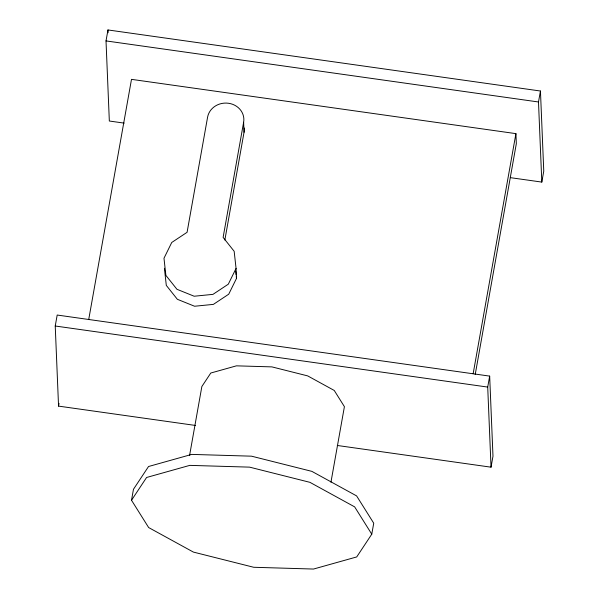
<?xml version="1.0" encoding="UTF-8"?>
<svg xmlns="http://www.w3.org/2000/svg" width="599" height="599" viewBox="0 0 599 599"><rect width="100%" height="100%" fill="white"/><g stroke="black" fill="none" stroke-linecap="round" stroke-linejoin="round"><path stroke-width="0.9" d="M195.611 425.47L58.552 406.115L55.235 326.006L57.19 315.037L489.668 376.112L492.984 456.213L491.03 467.183L337.304 445.476M124.15 123.117L109.332 121.02L106.016 40.912L107.97 29.95L540.448 91.018L543.765 171.127L541.81 182.089L510.326 177.648M58.552 406.115L59.039 403.374M88.727 319.447L131.495 79.353L515.919 133.637L516.331 143.655L475.209 374.54M131.518 500.247L133.465 489.278L148.53 466.516L191.74 454.401L251.528 456.176L311.869 471.368L356.6 495.897L373.731 523.204L371.777 534.173L356.719 556.935L313.509 569.05L253.721 567.275L193.38 552.083L148.649 527.554L131.518 500.247L146.575 477.485L189.786 465.371L249.573 467.138L309.915 482.33L354.645 506.866L371.777 534.173M236.066 268.419L228.309 284.188L212.974 294.364L194.166 296.228L176.93 289.272L165.886 275.375L163.984 258.244L171.748 242.475L187.083 232.3L207.591 117.164A18.262 16.637 -2.4 0 1 228.541 103.268A18.262 16.637 -2.4 0 1 243.628 122.256L223.12 237.391L234.164 251.295L236.066 268.419L236.478 278.438L228.721 294.199L213.386 304.382L194.578 306.239L177.349 299.29L166.297 285.386L164.403 268.255M224.85 240.034L244.04 132.267A18.262 16.637 -2.4 0 0 244.19 127.924M189.546 455.637L201.856 386.527L210.788 373.027L236.433 365.839L271.901 366.887L307.706 375.902L334.242 390.458L344.41 406.661L330.947 482.217M473.15 373.731L515.919 133.637M491.03 467.183L487.713 387.074L489.668 376.112M541.81 182.089L538.494 101.98L540.448 91.018M106.016 40.912L538.494 101.98M55.235 326.006L487.713 387.074M235.684 271.22L236.081 274.829M236.283 276.633L236.478 278.438M243.628 122.256L244.04 132.267M107.97 29.95L108.09 32.743"/></g></svg>
